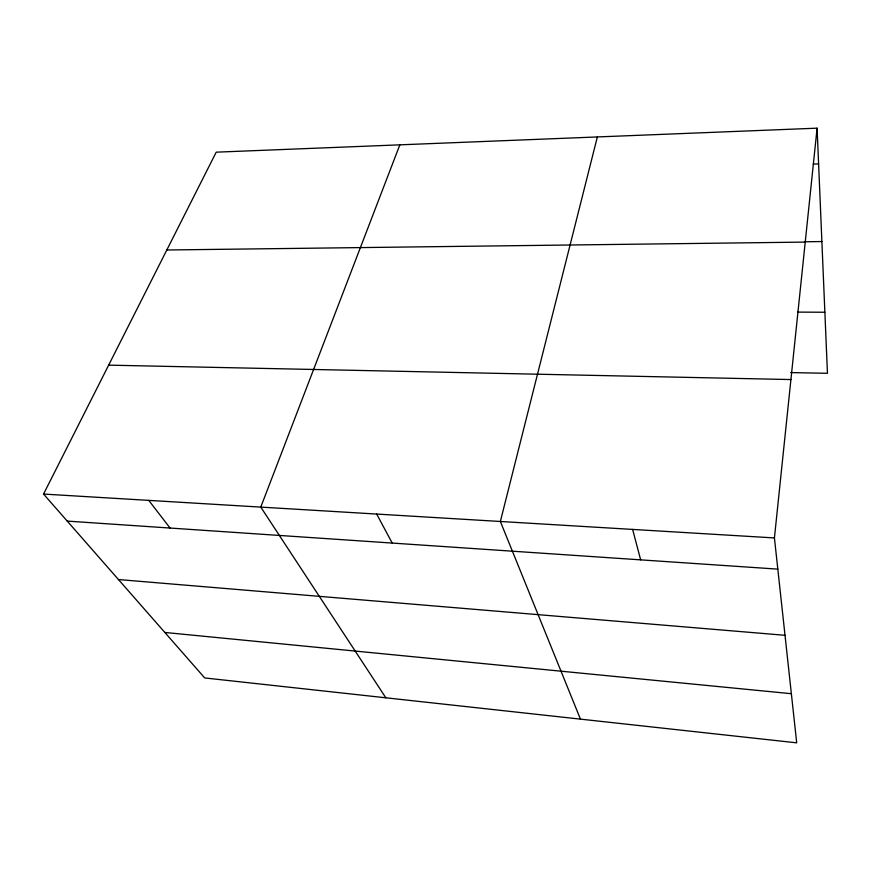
<?xml version="1.0" encoding="UTF-8"?>
<svg xmlns="http://www.w3.org/2000/svg" width="871" height="871" viewBox="0 0 871 871"><rect width="100%" height="100%" fill="white"/><g stroke="black" fill="none" stroke-linecap="round" stroke-linejoin="round"><path stroke-width="1.31" d="M774.428 537.93L817.096 128.168L216.215 152.175L43.55 494.064L204.707 677.943L796.704 742.832L774.428 537.93L43.55 494.064M597.354 136.943L500.357 521.479L580.445 719.13M399.843 144.836L260.777 507.096L385.831 697.791M813.176 164.086L818.609 163.922M804.412 241.768L821.886 241.55M166.818 249.988L805.24 242.094M797.76 312.112L824.87 312.243M790.726 372.592L827.45 373.3L817.096 128.168M108.657 365.145L790.922 379.56M67.241 521.098L777.825 569.133M118.467 579.542L785.011 635.297M164.837 632.455L791.369 693.708M148.756 500.379L170.074 528.044M376.675 514.053L392.211 543.069M632.629 529.416L640.653 559.857"/></g></svg>
